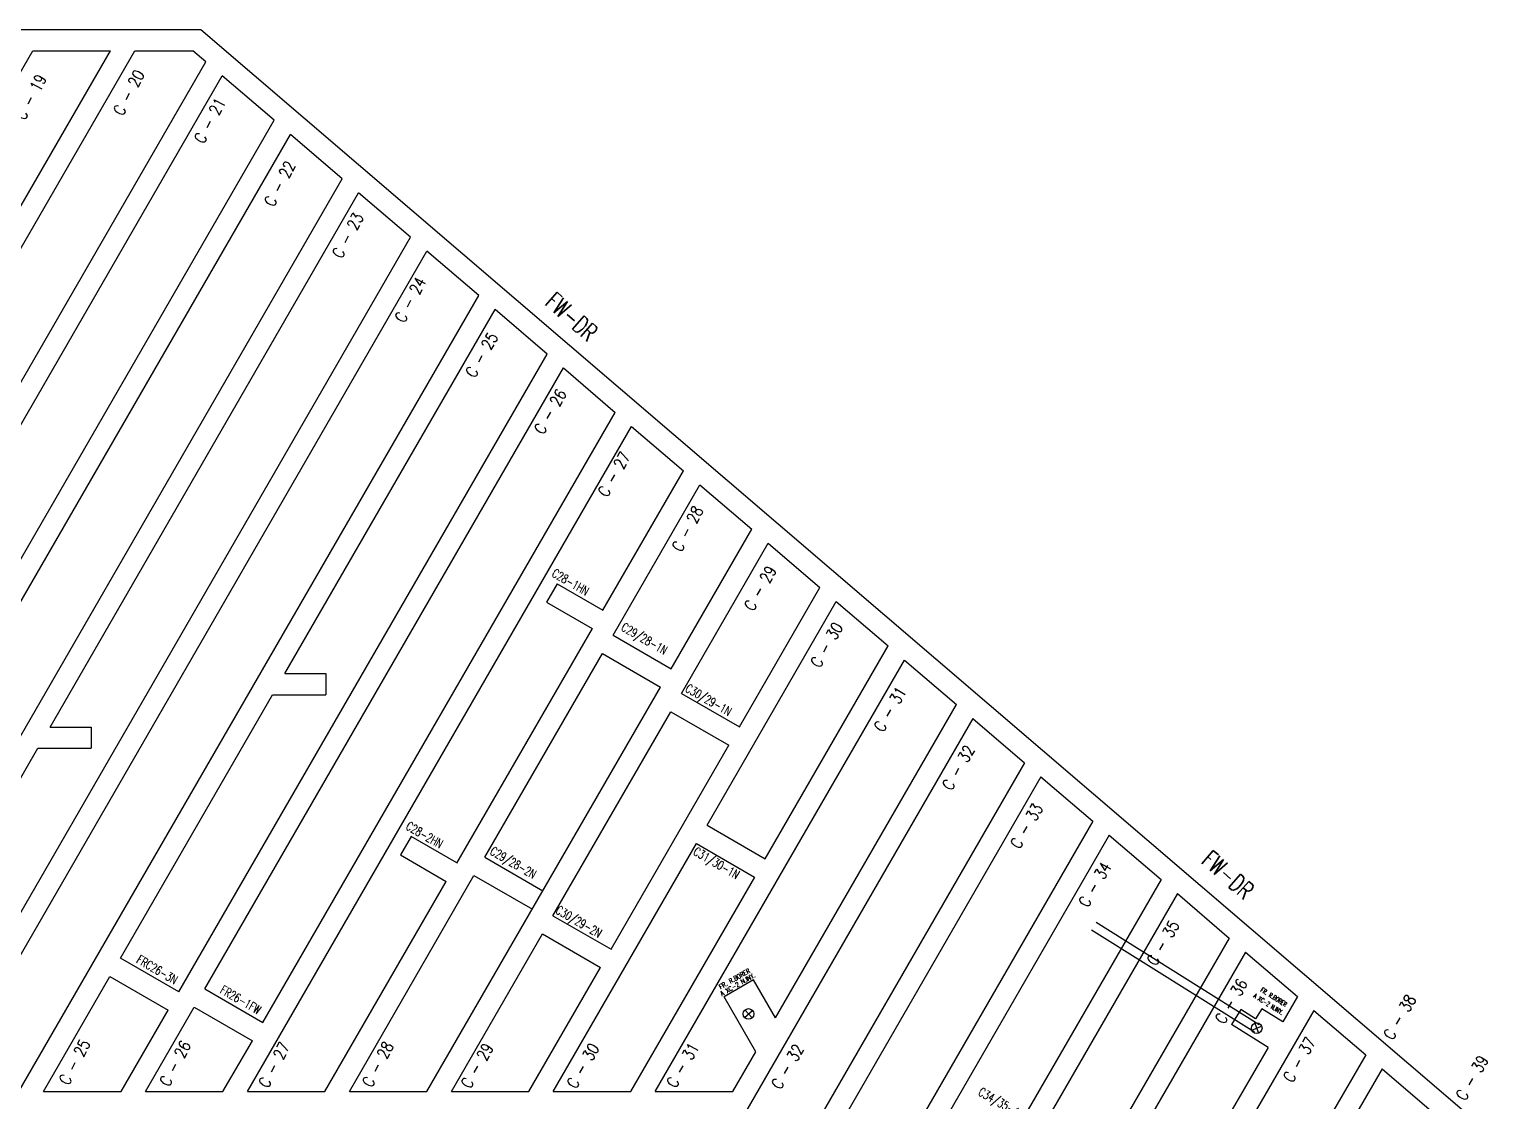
# Model space of a CAD drawing. Header units: millimetres. Extents: x -28 to 1943, y -5245 to 2752.
# Drawn here: x 1267.3 to 1517.8, y 2564.6 to 2746.6 of the extents above; entities that cross this region are included whole.
import ezdxf
from ezdxf.enums import TextEntityAlignment as Align

# ---------------------------------------------------------------- set-up
doc = ezdxf.new("R2010")
doc.units = ezdxf.units.MM
doc.linetypes.add('CONTINUA', pattern=[0])
doc.styles.add('ROMANS', font='romans.shx', dxfattribs={"width": 0.8})
doc.styles.add('ROMANT', font='romant.shx', dxfattribs={"height": 3})

msp = doc.modelspace()

# ---------------------------------------------------------------- linework, layer by layer
for points in [[(975.823, 2746.615), (1296.342, 2746.615)], [(975.823, 2746.615), (1296.342, 2746.615)], [(1296.342, 2746.615), (1537.438, 2540.119)], [(1296.342, 2746.615), (1537.438, 2540.119)], [(1165.713, 2566.115), (1267.845, 2743.015)], [(1165.713, 2566.115), (1267.845, 2743.015)], [(1178.877, 2566.115), (1281.009, 2743.015)], [(1178.877, 2566.115), (1281.009, 2743.015)], [(1183.034, 2566.115), (1285.166, 2743.015)], [(1183.034, 2566.115), (1285.166, 2743.015)], [(1267.845, 2743.015), (1281.009, 2743.015)], [(1267.845, 2743.015), (1281.009, 2743.015)], [(1285.166, 2743.015), (1295.001, 2743.015)], [(1285.166, 2743.015), (1295.001, 2743.015)], [(1297.229, 2741.107), (1295.001, 2743.015)], [(1297.229, 2741.107), (1295.001, 2743.015)], [(1196.198, 2566.115), (1297.229, 2741.107)], [(1196.198, 2566.115), (1297.229, 2741.107)], [(1200.355, 2566.115), (1300.01, 2738.724)], [(1200.355, 2566.115), (1300.01, 2738.724)], [(1308.817, 2731.178), (1300.01, 2738.724)], [(1308.817, 2731.178), (1300.01, 2738.724)], [(1213.519, 2566.115), (1308.817, 2731.178)], [(1213.519, 2566.115), (1308.817, 2731.178)], [(1217.676, 2566.115), (1311.598, 2728.795)], [(1217.676, 2566.115), (1311.598, 2728.795)], [(1320.393, 2721.26), (1311.598, 2728.795)], [(1320.393, 2721.26), (1311.598, 2728.795)], [(1240.189, 2582.342), (1320.393, 2721.26)], [(1240.189, 2582.342), (1320.393, 2721.26)], [(1270.747, 2628.071), (1323.174, 2718.877)], [(1270.747, 2628.071), (1323.174, 2718.877)], [(1331.981, 2711.332), (1323.174, 2718.877)], [(1331.981, 2711.332), (1323.174, 2718.877)], [(1257.51, 2582.344), (1331.981, 2711.332)], [(1257.51, 2582.344), (1331.981, 2711.332)], [(1252.296, 2566.115), (1334.762, 2708.949)], [(1252.296, 2566.115), (1334.762, 2708.949)], [(1343.568, 2701.404), (1334.762, 2708.949)], [(1343.568, 2701.404), (1334.762, 2708.949)], [(1265.459, 2566.115), (1343.568, 2701.404)], [(1265.459, 2566.115), (1343.568, 2701.404)], [(1310.639, 2637.168), (1346.35, 2699.021)], [(1310.639, 2637.168), (1346.35, 2699.021)], [(1355.172, 2691.462), (1346.35, 2699.021)], [(1355.172, 2691.462), (1346.35, 2699.021)], [(1292.6, 2583.084), (1355.172, 2691.462)], [(1292.6, 2583.084), (1355.172, 2691.462)], [(1297.047, 2583.587), (1357.963, 2689.098)], [(1297.047, 2583.587), (1357.963, 2689.098)], [(1357.963, 2689.098), (1366.772, 2681.553)], [(1357.963, 2689.098), (1366.772, 2681.553)], [(1306.92, 2577.886), (1366.772, 2681.553)], [(1306.92, 2577.886), (1366.772, 2681.553)], [(1304.281, 2566.115), (1369.553, 2679.171)], [(1304.281, 2566.115), (1369.553, 2679.171)], [(1369.553, 2679.171), (1378.362, 2671.627)], [(1369.553, 2679.171), (1378.362, 2671.627)], [(1364.675, 2647.92), (1378.362, 2671.627)], [(1364.675, 2647.92), (1378.362, 2671.627)], [(1366.39, 2643.691), (1381.143, 2669.244)], [(1366.39, 2643.691), (1381.143, 2669.244)], [(1381.143, 2669.244), (1389.951, 2661.7)], [(1381.143, 2669.244), (1389.951, 2661.7)], [(1376.263, 2637.991), (1389.951, 2661.7)], [(1376.263, 2637.991), (1389.951, 2661.7)], [(1377.997, 2633.793), (1392.733, 2659.318)], [(1377.997, 2633.793), (1392.733, 2659.318)], [(1392.733, 2659.318), (1401.541, 2651.773)], [(1392.733, 2659.318), (1401.541, 2651.773)], [(1356.872, 2652.425), (1355.072, 2649.307)], [(1356.872, 2652.425), (1355.072, 2649.307)], [(1356.872, 2652.425), (1364.666, 2647.925)], [(1356.872, 2652.425), (1364.666, 2647.925)], [(1387.87, 2628.093), (1401.541, 2651.773)], [(1387.87, 2628.093), (1401.541, 2651.773)], [(1355.072, 2649.307), (1362.866, 2644.807)], [(1355.072, 2649.307), (1362.866, 2644.807)], [(1382.383, 2611.39), (1404.323, 2649.391)], [(1382.383, 2611.39), (1404.323, 2649.391)], [(1404.323, 2649.391), (1413.131, 2641.847)], [(1404.323, 2649.391), (1413.131, 2641.847)], [(1339.875, 2604.965), (1362.875, 2644.802)], [(1339.875, 2604.965), (1362.875, 2644.802)], [(1366.39, 2643.691), (1376.263, 2637.991)], [(1366.39, 2643.691), (1376.263, 2637.991)], [(1392.256, 2605.689), (1413.131, 2641.847)], [(1392.256, 2605.689), (1413.131, 2641.847)], [(1344.59, 2605.933), (1364.59, 2640.574)], [(1344.59, 2605.933), (1364.59, 2640.574)], [(1364.59, 2640.574), (1374.463, 2634.874)], [(1364.59, 2640.574), (1374.463, 2634.874)], [(1373.565, 2566.115), (1415.913, 2639.464)], [(1373.565, 2566.115), (1415.913, 2639.464)], [(1415.913, 2639.464), (1424.721, 2631.92)], [(1415.913, 2639.464), (1424.721, 2631.92)], [(1310.638, 2637.168), (1317.6, 2637.168)], [(1310.638, 2637.168), (1317.6, 2637.168)], [(1317.6, 2637.168), (1317.6, 2633.568)], [(1317.6, 2637.168), (1317.6, 2633.568)], [(1334.766, 2566.115), (1374.463, 2634.874)], [(1334.766, 2566.115), (1374.463, 2634.874)], [(1377.997, 2633.793), (1387.87, 2628.093)], [(1377.997, 2633.793), (1387.87, 2628.093)], [(1282.71, 2588.794), (1308.56, 2633.568)], [(1282.71, 2588.794), (1308.56, 2633.568)], [(1308.56, 2633.568), (1317.6, 2633.568)], [(1308.56, 2633.568), (1317.6, 2633.568)], [(1393.969, 2578.655), (1424.721, 2631.92)], [(1393.969, 2578.655), (1424.721, 2631.92)], [(1356.179, 2596.004), (1376.197, 2630.676)], [(1356.179, 2596.004), (1376.197, 2630.676)], [(1376.197, 2630.676), (1386.07, 2624.976)], [(1376.197, 2630.676), (1386.07, 2624.976)], [(1427.503, 2629.538), (1379.595, 2546.558), (1389.457, 2540.864)], [(1427.503, 2629.538), (1379.595, 2546.558), (1389.457, 2540.864)], [(1427.503, 2629.538), (1436.307, 2621.997)], [(1427.503, 2629.538), (1436.307, 2621.997)], [(1270.746, 2628.071), (1277.708, 2628.071)], [(1270.746, 2628.071), (1277.708, 2628.071)], [(1277.708, 2628.071), (1277.708, 2624.471)], [(1277.708, 2628.071), (1277.708, 2624.471)], [(1259.997, 2609.451), (1268.668, 2624.471)], [(1259.997, 2609.451), (1268.668, 2624.471)], [(1268.668, 2624.471), (1277.708, 2624.471)], [(1268.668, 2624.471), (1277.708, 2624.471)], [(1366.052, 2590.304), (1386.07, 2624.976)], [(1366.052, 2590.304), (1386.07, 2624.976)], [(1436.307, 2621.997), (1389.463, 2540.861)], [(1436.307, 2621.997), (1389.463, 2540.861)], [(1439.088, 2619.615), (1353.987, 2472.216)], [(1439.088, 2619.615), (1353.987, 2472.216)], [(1439.088, 2619.615), (1447.896, 2612.071)], [(1439.088, 2619.615), (1447.896, 2612.071)], [(1447.896, 2612.071), (1363.86, 2466.516)], [(1447.896, 2612.071), (1363.86, 2466.516)], [(1382.374, 2611.395), (1392.246, 2605.695)], [(1382.374, 2611.395), (1392.246, 2605.695)], [(1332.072, 2609.47), (1330.272, 2606.352)], [(1332.072, 2609.47), (1330.272, 2606.352)], [(1339.866, 2604.97), (1332.072, 2609.47)], [(1339.866, 2604.97), (1332.072, 2609.47)], [(1450.677, 2609.689), (1381.912, 2490.584)], [(1450.677, 2609.689), (1381.912, 2490.584)], [(1450.677, 2609.689), (1459.485, 2602.146)], [(1450.677, 2609.689), (1459.485, 2602.146)], [(1330.272, 2606.352), (1338.066, 2601.852)], [(1330.272, 2606.352), (1338.066, 2601.852)], [(1356.244, 2566.115), (1380.583, 2608.272)], [(1356.244, 2566.115), (1380.583, 2608.272)], [(1380.574, 2608.277), (1390.446, 2602.577)], [(1380.574, 2608.277), (1390.446, 2602.577)], [(1344.582, 2605.938), (1354.463, 2600.232)], [(1344.582, 2605.938), (1354.463, 2600.232)], [(1317.445, 2566.115), (1338.066, 2601.852)], [(1317.445, 2566.115), (1338.066, 2601.852)], [(1321.602, 2566.115), (1342.761, 2602.872)], [(1321.602, 2566.115), (1342.761, 2602.872)], [(1342.761, 2602.872), (1352.681, 2597.145)], [(1342.761, 2602.872), (1352.681, 2597.145)], [(1369.408, 2566.115), (1390.456, 2602.572)], [(1369.408, 2566.115), (1390.456, 2602.572)], [(1459.485, 2602.146), (1435.442, 2560.503)], [(1459.485, 2602.146), (1435.442, 2560.503)], [(1462.266, 2599.763), (1434.26, 2551.255)], [(1462.266, 2599.763), (1434.26, 2551.255)], [(1462.266, 2599.763), (1471.074, 2592.22)], [(1462.266, 2599.763), (1471.074, 2592.22)], [(1356.17, 2596.009), (1366.052, 2590.304)], [(1356.17, 2596.009), (1366.052, 2590.304)], [(1338.923, 2566.115), (1354.399, 2592.92)], [(1338.923, 2566.115), (1354.399, 2592.92)], [(1354.399, 2592.92), (1364.272, 2587.22)], [(1354.399, 2592.92), (1364.272, 2587.22)], [(1471.074, 2592.22), (1444.132, 2545.555)], [(1471.074, 2592.22), (1444.132, 2545.555)], [(1292.6, 2583.084), (1282.71, 2588.794)], [(1292.6, 2583.084), (1282.71, 2588.794)], [(1473.856, 2589.837), (1457.25, 2561.076)], [(1473.856, 2589.837), (1457.25, 2561.076)], [(1473.856, 2589.837), (1482.663, 2582.294)], [(1473.856, 2589.837), (1482.663, 2582.294)], [(1352.087, 2566.115), (1364.272, 2587.22)], [(1352.087, 2566.115), (1364.272, 2587.22)], [(1269.616, 2566.115), (1280.91, 2585.677)], [(1269.616, 2566.115), (1280.91, 2585.677)], [(1280.91, 2585.677), (1290.8, 2579.967)], [(1280.91, 2585.677), (1290.8, 2579.967)], [(1297.047, 2583.587), (1306.92, 2577.886)], [(1297.047, 2583.587), (1306.92, 2577.886)], [(1390.249, 2585.098), (1385.269, 2582.223)], [(1390.249, 2585.098), (1385.269, 2582.223)], [(1393.969, 2578.655), (1390.249, 2585.098)], [(1393.969, 2578.655), (1390.249, 2585.098)], [(1390.649, 2572.905), (1385.269, 2582.223)], [(1390.649, 2572.905), (1385.269, 2582.223)], [(1482.663, 2582.294), (1480.161, 2577.959)], [(1482.663, 2582.294), (1480.161, 2577.959)], [(1282.803, 2566.115), (1290.8, 2579.967)], [(1282.803, 2566.115), (1290.8, 2579.967)], [(1286.96, 2566.115), (1295.247, 2580.469)], [(1286.96, 2566.115), (1295.247, 2580.469)], [(1295.247, 2580.469), (1305.12, 2574.769)], [(1295.247, 2580.469), (1305.12, 2574.769)], [(1388.729, 2578.718), (1390.077, 2579.911)], [(1388.729, 2578.718), (1390.077, 2579.911)], [(1388.807, 2579.989), (1389.999, 2578.641)], [(1388.807, 2579.989), (1389.999, 2578.641)], [(1473.057, 2580.055), (1471.463, 2577.513)], [(1473.057, 2580.055), (1471.463, 2577.513)], [(1485.445, 2579.911), (1472.146, 2556.878)], [(1485.445, 2579.911), (1472.146, 2556.878)], [(1475.524, 2578.507), (1473.057, 2580.055)], [(1475.524, 2578.507), (1473.057, 2580.055)], [(1476.587, 2580.201), (1475.524, 2578.507)], [(1476.587, 2580.201), (1475.524, 2578.507)], [(1480.161, 2577.959), (1476.587, 2580.201)], [(1480.161, 2577.959), (1476.587, 2580.201)], [(1485.445, 2579.911), (1494.253, 2572.367)], [(1485.445, 2579.911), (1494.253, 2572.367)], [(1477.659, 2573.626), (1471.463, 2577.513)], [(1477.659, 2573.626), (1471.463, 2577.513)], [(1474.9, 2576.574), (1476.58, 2577.218)], [(1474.9, 2576.574), (1476.58, 2577.218)], [(1475.418, 2577.736), (1476.062, 2576.055)], [(1475.418, 2577.736), (1476.062, 2576.055)], [(1300.124, 2566.115), (1305.12, 2574.769)], [(1300.124, 2566.115), (1305.12, 2574.769)], [(1477.659, 2573.626), (1467.122, 2555.376)], [(1477.659, 2573.626), (1467.122, 2555.376)], [(1386.729, 2566.115), (1390.649, 2572.905)], [(1386.729, 2566.115), (1390.649, 2572.905)], [(1494.253, 2572.367), (1488.001, 2561.538)], [(1494.253, 2572.367), (1488.001, 2561.538)], [(1497.035, 2569.985), (1491.119, 2559.738)], [(1497.035, 2569.985), (1491.119, 2559.738)], [(1497.035, 2569.985), (1505.848, 2562.436)], [(1497.035, 2569.985), (1505.848, 2562.436)], [(1269.616, 2566.115), (1282.803, 2566.115)], [(1269.616, 2566.115), (1282.803, 2566.115)], [(1286.96, 2566.115), (1300.124, 2566.115)], [(1286.96, 2566.115), (1300.124, 2566.115)], [(1304.281, 2566.115), (1317.445, 2566.115)], [(1304.281, 2566.115), (1317.445, 2566.115)], [(1321.602, 2566.115), (1334.766, 2566.115)], [(1321.602, 2566.115), (1334.766, 2566.115)], [(1338.923, 2566.115), (1352.087, 2566.115)], [(1338.923, 2566.115), (1352.087, 2566.115)], [(1356.244, 2566.115), (1369.408, 2566.115)], [(1356.244, 2566.115), (1369.408, 2566.115)], [(1373.565, 2566.115), (1386.729, 2566.115)], [(1373.565, 2566.115), (1386.729, 2566.115)]]:
    msp.add_lwpolyline(points)
at = {"color": 251}
for points in [[(1447.673, 2593.616), (1475.342, 2576.26)], [(1447.673, 2593.616), (1475.342, 2576.26)], [(1448.47, 2594.887), (1476.139, 2577.531)], [(1448.47, 2594.887), (1476.139, 2577.531)]]:
    msp.add_lwpolyline(points, dxfattribs=at)
for centre in [(1389.403, 2579.315), (1475.74, 2576.896)]:
    msp.add_circle(centre, 0.9)

# ---------------------------------------------------------------- texts
at = {"style": 'ROMANS', "width": 0.8}
for s, rotation, p in [('C - 20', 62.45906, (1283.135, 2731.81)), ('C - 19', 62.45906, (1266.477, 2731.074)), ('C - 21', 62.45906, (1296.892, 2727.065)), ('C - 22', 62.45906, (1308.769, 2716.346)), ('C - 23', 62.45906, (1320.326, 2707.546)), ('C - 24', 62.45906, (1330.942, 2696.614)), ('C - 25', 60.34719, (1342.917, 2687.287)), ('C - 26', 60.34719, (1354.571, 2677.649)), ('C - 27', 60.34719, (1365.421, 2667.007)), ('C - 28', 62.45906, (1378.03, 2657.689)), ('C - 29', 60.34719, (1390.243, 2647.615)), ('C - 30', 60.34719, (1401.527, 2637.991)), ('C - 31', 60.34719, (1412.309, 2627.07)), ('C - 32', 60.34719, (1423.897, 2617.141)), ('C - 33', 60.34719, (1435.486, 2607.212)), ('C - 34', 60.34719, (1447.075, 2597.283)), ('C - 35', 60.34719, (1458.663, 2587.354)), ('C - 36', 60.34719, (1470.245, 2577.431)), ('C - 38', 60.34719, (1498.868, 2574.734)), ('C - 25', 62.45906, (1273.908, 2567.072)), ('C - 26', 62.45906, (1290.989, 2566.826)), ('C - 27', 62.45906, (1307.808, 2566.581)), ('C - 28', 62.45906, (1325.431, 2566.68)), ('C - 29', 60.34719, (1342.141, 2566.49)), ('C - 30', 60.34719, (1360.122, 2566.462)), ('C - 31', 60.34719, (1377.06, 2566.581)), ('C - 32', 60.34719, (1394.877, 2566.331)), ('C - 37', 60.34719, (1481.834, 2567.505)), ('C - 39', 60.34719, (1511.173, 2564.423))]:
    msp.add_text(s, height=2, rotation=rotation, dxfattribs=at).set_placement(p)
at = {"linetype": 'Continuous', "style": 'ROMANS', "width": 0.7}
for p in [(1354.628, 2699.929), (1466.119, 2605.088)]:
    msp.add_text('FW-DR', height=3, rotation=318.93446, dxfattribs=at).set_placement(p)
at = {"linetype": 'CONTINUA', "style": 'ROMANS', "width": 0.7}
for s, p in [('C28-1HN', (1355.85, 2653.755)), ('C29/28-1N', (1367.631, 2644.595)), ('C30/29-1N', (1378.52, 2634.193)), ('C28-2HN', (1331.049, 2610.8)), ('C29/28-2N', (1345.347, 2606.539)), ('C31/30-1N', (1379.874, 2606.473)), ('C30/29-2N', (1356.482, 2596.517))]:
    msp.add_text(s, height=1.5, rotation=330, dxfattribs=at).set_placement(p)
for s, p in [('FRC26-3N', (1291.849, 2584.308)), ('FR26-1FW', (1306.007, 2579.203)), ('C34/35-1N', (1435.742, 2561.311))]:
    msp.add_text(s, height=1.5, rotation=330, dxfattribs=at).set_placement(p, align=Align.RIGHT)
for s, rotation, style, width, p in [('FR. R.BORER', 29.86062, 'ROMANS', 0.7, (1387.225, 2584.963)), ('A XC-2 N.INY.', 29.86062, 'ROMANS', 0.7, (1387.764, 2583.994)), ('FR. R.BORER', 327.9, 'ROMANT', 0.6, (1478.444, 2581.835)), ('A XC-2 N.INY.', 327.9, 'ROMANT', 0.6, (1477.528, 2580.638))]:
    msp.add_text(s, height=0.8, rotation=rotation, dxfattribs=dict(style=style, width=width)).set_placement(p, align=Align.CENTER)

doc.saveas('drawing.dxf')
